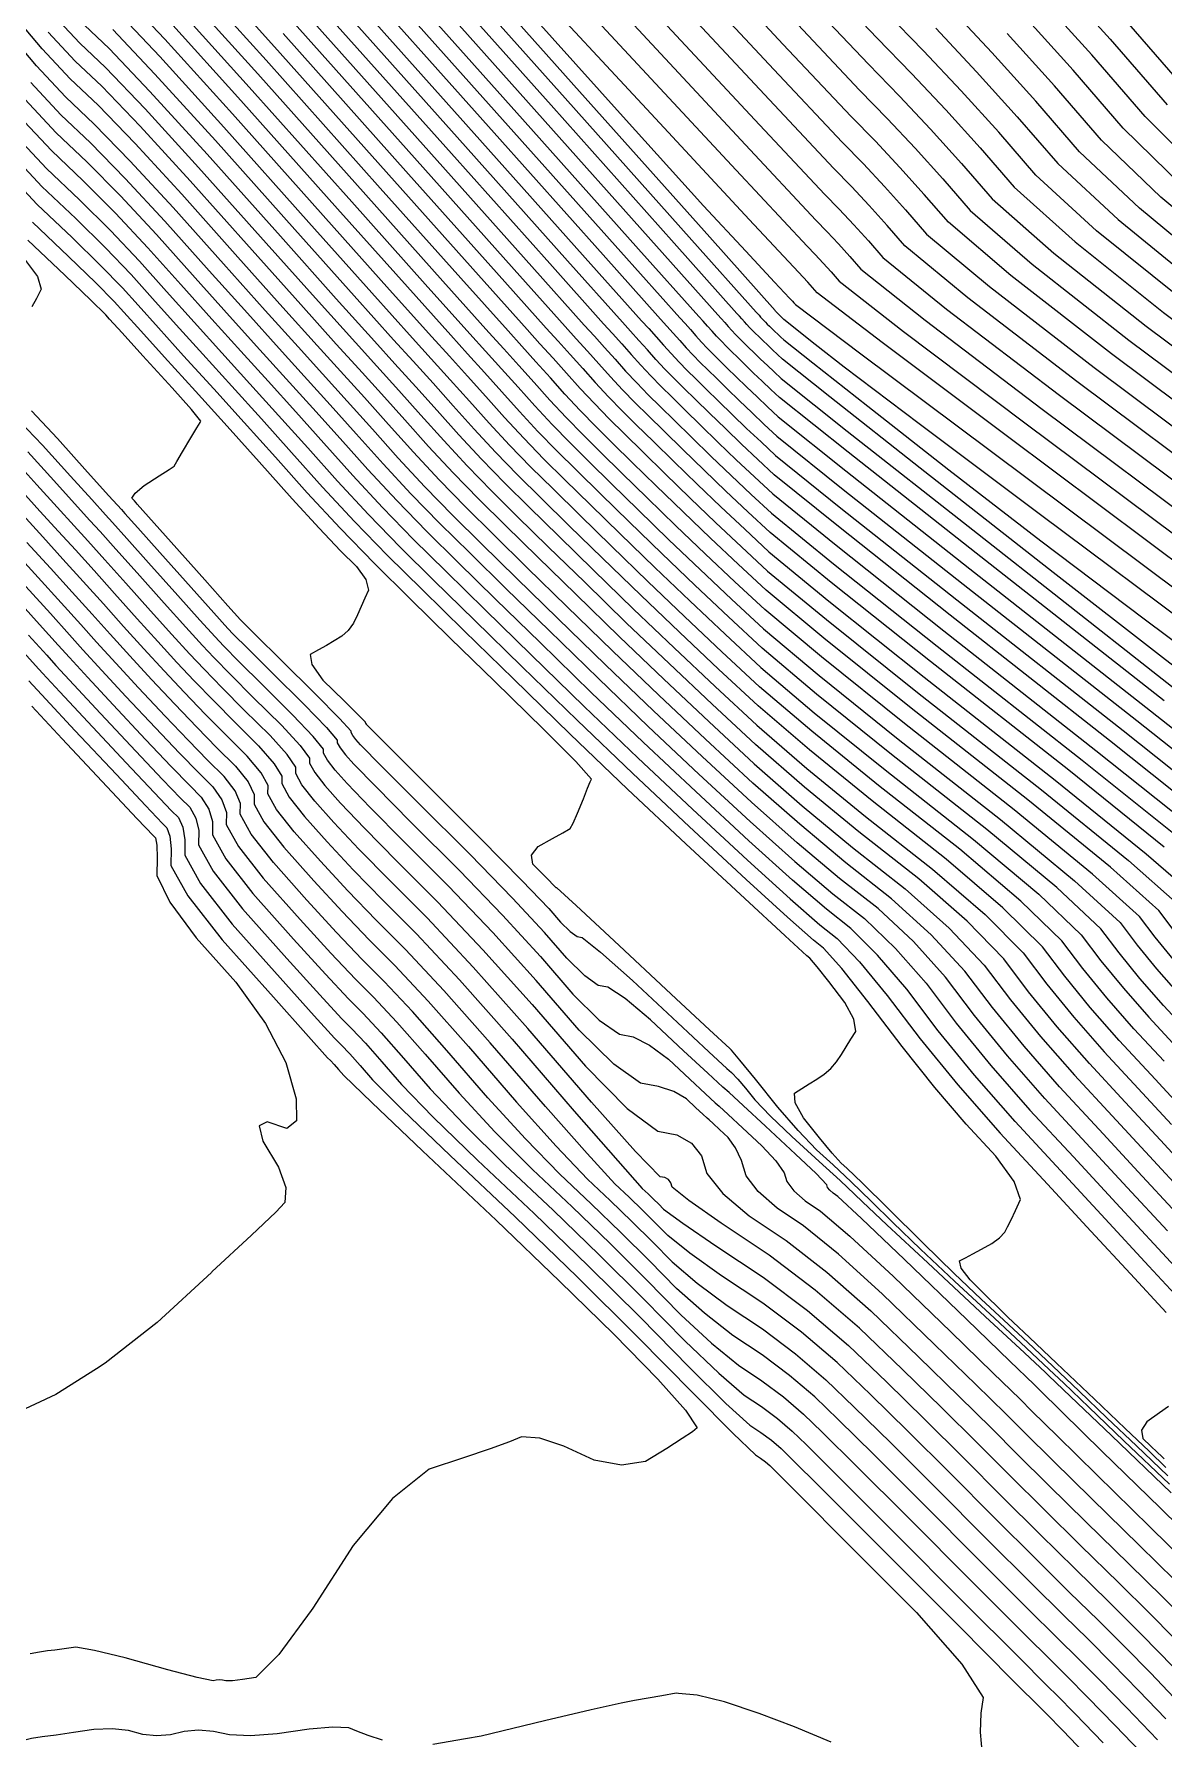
# Model space of a CAD drawing. Header units: inches. Extents: x 1337389 to 1347141, y 407035 to 414577.
# Drawn here: x 1339168.7 to 1339482.8, y 408821.2 to 409295.1 of the extents above; entities that cross this region are included whole.
import ezdxf

# ---------------------------------------------------------------- set-up
doc = ezdxf.new("R2010")
doc.units = ezdxf.units.IN
doc.header["$MEASUREMENT"] = 0
doc.layers.add('Topo', color=7, linetype='Continuous', lineweight=15, true_color=0x459900)

msp = doc.modelspace()

# ---------------------------------------------------------------- linework, layer by layer
at = {"layer": 'Topo'}
for points, elevation in [([(1339494.935, 409126.7941), (1339448.46, 409161.4779), (1339414.785, 409186.7139), (1339393.9101, 409202.503), (1339385.8359, 409208.8463), (1339380.353, 409213.1668), (1339377.462, 409215.4671), (1339377.162, 409215.745), (1339376.866, 409216.0241), (1339376.5729, 409216.3028), (1339376.2849, 409216.5839), (1339376.0341, 409216.8291), (1339375.8201, 409217.038), (1339375.6449, 409217.2109), (1339375.4759, 409217.385), (1339375.313, 409217.559), (1339375.1571, 409217.7349), (1339375.0028, 409217.906), (1339374.8529, 409218.0722), (1339374.7049, 409218.2349), (1339356.5278, 409238.5951), (1339320.3231, 409279.1527), (1339266.09, 409339.9089)], 905), ([(1339263.742, 409336.1869), (1339316.365, 409277.235), (1339351.584, 409237.7832), (1339369.4, 409217.83), (1339369.813, 409217.377), (1339370.2331, 409216.9119), (1339370.6608, 409216.435), (1339371.0971, 409215.947), (1339371.5509, 409215.4598), (1339372.022, 409214.975), (1339372.512, 409214.493), (1339373.106, 409213.9101), (1339373.8061, 409213.2269), (1339374.611, 409212.444), (1339375.4269, 409211.6629), (1339376.2529, 409210.886), (1339377.0891, 409210.11), (1339385.1532, 409203.6969), (1339400.4439, 409191.646), (1339422.9619, 409173.9568), (1339448.5781, 409154.2511), (1339477.2911, 409132.5278), (1339509.1012, 409108.789)], 910), ([(1339506.1219, 409103.5789), (1339482.37, 409121.7879), (1339452.0143, 409145.41), (1339415.052, 409174.4461), (1339389.953, 409194.2271), (1339376.7171, 409204.754), (1339375.3438, 409206.026), (1339373.9881, 409207.3029), (1339372.649, 409208.5839), (1339371.328, 409209.8691), (1339370.1791, 409210.9902), (1339369.203, 409211.947), (1339368.3998, 409212.7399), (1339367.626, 409213.5351), (1339366.8811, 409214.334), (1339366.1649, 409215.136), (1339365.4631, 409215.9189), (1339364.7727, 409216.682), (1339364.096, 409217.4259), (1339346.64, 409236.971), (1339312.4061, 409275.317), (1339261.3939, 409332.4649)], 915), ([(1339482.836, 409109.7491), (1339430.6272, 409150.762), (1339395.006, 409178.859), (1339375.9722, 409194.0408), (1339373.5261, 409196.3081), (1339371.1098, 409198.5831), (1339368.725, 409200.8651), (1339366.371, 409203.155), (1339364.3242, 409205.1521), (1339362.5852, 409206.8559), (1339361.1551, 409208.2681), (1339359.7759, 409209.6861), (1339358.4489, 409211.1089), (1339357.1741, 409212.5368), (1339355.9221, 409213.932), (1339354.6928, 409215.2909), (1339353.4869, 409216.6159), (1339336.752, 409235.346), (1339304.489, 409271.4808), (1339256.6979, 409325.02)], 925), ([(1339259.0458, 409328.7419), (1339308.4482, 409273.3992), (1339341.696, 409236.1579), (1339358.7909, 409217.021), (1339359.7332, 409215.986), (1339360.6919, 409214.9251), (1339361.6699, 409213.8371), (1339362.6649, 409212.7209), (1339363.701, 409211.6099), (1339364.777, 409210.504), (1339365.894, 409209.4019), (1339367.251, 409208.071), (1339368.849, 409206.512), (1339370.6869, 409204.7241), (1339372.5488, 409202.9429), (1339374.4351, 409201.1669), (1339376.345, 409199.3979), (1339394.7531, 409184.757), (1339429.66, 409157.2461), (1339481.066, 409116.863), (1339516.163, 409089.3251)], 920), ([(1339506.8039, 409177.407), (1339468.2109, 409206.2081), (1339440.2399, 409227.9959), (1339422.892, 409242.772), (1339416.167, 409250.536), (1339409.403, 409258.036), (1339402.602, 409265.274), (1339395.763, 409272.248), (1339376.9711, 409292.2189), (1339346.2238, 409325.1871)], 865), ([(1339254.35, 409321.2979), (1339300.5309, 409269.563), (1339331.8081, 409234.534), (1339348.1821, 409216.212), (1339349.653, 409214.5959), (1339351.1519, 409212.9381), (1339352.6779, 409211.2379), (1339354.2331, 409209.4961), (1339355.8511, 409207.7609), (1339357.532, 409206.0319), (1339359.2771, 409204.3111), (1339361.3971, 409202.232), (1339363.892, 409199.797), (1339366.763, 409197.0051), (1339369.6709, 409194.2223), (1339372.617, 409191.4489), (1339375.6, 409188.685), (1339394.333, 409173.6888), (1339428.816, 409146.4599), (1339479.0491, 409106.9991), (1339512.7629, 409080.3941)], 930), ([(1339211.8601, 409317.813), (1339235.565, 409291.5189), (1339268.8631, 409254.218), (1339292.2559, 409228.0359), (1339305.747, 409212.9749), (1339309.334, 409209.034), (1339312.989, 409204.9899), (1339316.7129, 409200.8431), (1339320.5042, 409196.5939), (1339324.4501, 409192.3621), (1339328.551, 409188.1459), (1339332.807, 409183.9471), (1339337.9779, 409178.878), (1339344.0641, 409172.938), (1339351.0668, 409166.1279), (1339358.16, 409159.3401), (1339365.3452, 409152.5761), (1339372.6211, 409145.8341), (1339388.949, 409132.3237), (1339414.3281, 409112.0461), (1339448.7581, 409084.998), (1339472.917, 409065.3729), (1339486.805, 409053.17)], 970), ([(1339252.002, 409317.575), (1339296.5719, 409267.644), (1339326.8638, 409233.7219), (1339342.8779, 409215.8069), (1339344.613, 409213.9012), (1339346.3812, 409211.944), (1339348.1831, 409209.939), (1339350.0171, 409207.8831), (1339351.926, 409205.8361), (1339353.9089, 409203.797), (1339355.968, 409201.765), (1339358.4689, 409199.313), (1339361.4139, 409196.4402), (1339364.8011, 409193.1448), (1339368.2319, 409189.8619), (1339371.7079, 409186.59), (1339375.2279, 409183.3291), (1339393.6599, 409168.5179), (1339427.005, 409142.158), (1339475.2629, 409104.2488), (1339507.7818, 409078.517)], 935), ([(1339342.2889, 409319.6301), (1339374.344, 409285.2351), (1339393.3319, 409265.02), (1339399.2519, 409258.9819), (1339405.1389, 409252.7179), (1339410.9929, 409246.2249), (1339416.8148, 409239.505), (1339434.2799, 409224.8871), (1339463.39, 409202.3711), (1339504.145, 409171.9571)], 870), ([(1339485.3949, 409046.218), (1339481.4111, 409051.4849), (1339467.936, 409063.4949), (1339444.9721, 409082.248), (1339412.5159, 409107.744), (1339388.2761, 409127.1539), (1339372.2491, 409140.478), (1339364.436, 409147.7169), (1339356.722, 409154.98), (1339349.1049, 409162.2679), (1339341.5859, 409169.581), (1339335.0499, 409175.9581), (1339329.4979, 409181.4019), (1339324.9291, 409185.91), (1339320.525, 409190.4369), (1339316.2881, 409194.9821), (1339312.217, 409199.5442), (1339308.2188, 409203.996), (1339304.294, 409208.338), (1339300.4419, 409212.5699), (1339287.3119, 409227.2241), (1339264.904, 409252.299), (1339233.2172, 409287.7971), (1339210.4901, 409312.98)], 975), ([(1339249.6542, 409313.8529), (1339292.614, 409265.7259), (1339321.9201, 409232.9091), (1339337.5738, 409215.402), (1339339.5729, 409213.205), (1339341.611, 409210.9509), (1339343.6869, 409208.639), (1339345.8009, 409206.271), (1339348.001, 409203.9109), (1339350.2869, 409201.5609), (1339352.6592, 409199.22), (1339355.5419, 409196.3941), (1339358.9351, 409193.0819), (1339362.839, 409189.286), (1339366.7941, 409185.5019), (1339370.7989, 409181.7311), (1339374.8549, 409177.9721), (1339392.9868, 409163.3481), (1339425.194, 409137.856), (1339471.4759, 409101.4989), (1339502.8009, 409076.639)], 940), ([(1339490.848, 409144.712), (1339439.289, 409183.1891), (1339404.482, 409209.341), (1339386.4279, 409223.1691), (1339385.1248, 409224.6721), (1339383.815, 409226.1251), (1339382.4981, 409227.5269), (1339381.174, 409228.877), (1339367.4759, 409243.572), (1339341.4059, 409271.6101), (1339302.962, 409312.9931)], 895), ([(1339501.4852, 409166.508), (1339458.5699, 409198.5349), (1339428.3211, 409221.778), (1339410.7369, 409236.2382), (1339405.8189, 409241.9149), (1339400.874, 409247.399), (1339395.9009, 409252.691), (1339390.9, 409257.791), (1339371.7179, 409278.2513), (1339338.3529, 409314.072)], 875), ([(1339384.8499, 409313.1709), (1339403.0579, 409293.9333), (1339412.6541, 409284.1468), (1339422.197, 409273.992), (1339431.687, 409263.4671), (1339441.1242, 409252.5739), (1339458.119, 409237.3231), (1339482.6719, 409217.717), (1339514.782, 409193.754)], 850), ([(1339452.05, 409311.221), (1339467.9019, 409293.641), (1339483.666, 409275.444)], 815), ([(1339192.614, 409306.8349), (1339205.0069, 409293.6441), (1339223.8249, 409272.9081), (1339249.0701, 409244.6269), (1339267.5359, 409223.9749), (1339279.2243, 409210.952), (1339284.1339, 409205.557), (1339289.1369, 409200.0221), (1339294.2339, 409194.3473), (1339299.424, 409188.531), (1339304.8252, 409182.7379), (1339310.4379, 409176.9669), (1339316.263, 409171.2199), (1339323.341, 409164.2809), (1339331.6722, 409156.1511), (1339341.257, 409146.8292), (1339350.9661, 409137.5393), (1339360.8001, 409128.2801), (1339370.7589, 409119.0532), (1339385.5829, 409106.472), (1339405.272, 409090.537), (1339429.8261, 409071.248), (1339448.0142, 409055.985), (1339459.8349, 409044.747), (1339465.291, 409037.534), (1339471.5421, 409029.9029), (1339478.589, 409021.853), (1339486.432, 409013.386)], 995), ([(1339485.3561, 409037.9589), (1339480.369, 409044.0469), (1339476.0169, 409049.8009), (1339462.956, 409061.6182), (1339441.1851, 409079.4981), (1339410.7049, 409103.442), (1339387.602, 409121.9829), (1339371.8761, 409135.1219), (1339363.5269, 409142.858), (1339355.283, 409150.6199), (1339347.143, 409158.4079), (1339339.1071, 409166.2229), (1339332.123, 409173.0389), (1339326.1891, 409178.856), (1339321.3059, 409183.6749), (1339316.6002, 409188.512), (1339312.0719, 409193.3689), (1339307.721, 409198.2449), (1339303.4482, 409203.0029), (1339299.2541, 409207.6429), (1339295.138, 409212.1659), (1339282.368, 409226.4121), (1339260.945, 409250.3811), (1339230.869, 409284.075), (1339209.119, 409308.1461)], 980), ([(1339244.9579, 409306.4081), (1339284.6972, 409261.8901), (1339312.0321, 409231.285), (1339326.965, 409214.5931), (1339329.4931, 409211.815), (1339332.07, 409208.9638), (1339334.6949, 409206.0408), (1339337.3692, 409203.0448), (1339340.1509, 409200.061), (1339343.042, 409197.0891), (1339346.0418, 409194.129), (1339349.687, 409190.5548), (1339353.9778, 409186.3681), (1339358.9151, 409181.566), (1339363.916, 409176.7811), (1339368.9809, 409172.0119), (1339374.111, 409167.2599), (1339391.6411, 409153.0069), (1339421.5721, 409129.2529), (1339463.9041, 409095.998), (1339492.84, 409072.884)], 950), ([(1339497.8199, 409074.7611), (1339467.6901, 409098.7489), (1339423.3831, 409133.5548), (1339392.3139, 409158.1771), (1339374.483, 409172.616), (1339369.89, 409176.8719), (1339365.355, 409181.1421), (1339360.8771, 409185.426), (1339356.4569, 409189.725), (1339352.615, 409193.4741), (1339349.35, 409196.6742), (1339346.6639, 409199.325), (1339344.0761, 409201.9863), (1339341.5849, 409204.658), (1339339.191, 409207.3401), (1339336.841, 409209.9571), (1339334.5329, 409212.5101), (1339332.2691, 409214.9981), (1339316.9758, 409232.0971), (1339288.6549, 409263.8081), (1339247.306, 409310.131)], 945), ([(1339299.5589, 409308.768), (1339332.4691, 409272.072), (1339354.8071, 409247.3911), (1339366.572, 409234.7269), (1339374.55, 409226.1461), (1339378.7421, 409221.649), (1339379.148, 409221.235), (1339379.5509, 409220.8059), (1339379.9519, 409220.362), (1339380.35, 409219.9017), (1339398.5229, 409206.2321), (1339434.4687, 409179.3521), (1339488.189, 409139.2629)], 900), ([(1339334.418, 409308.5142), (1339369.0911, 409271.2671), (1339388.4691, 409250.5631), (1339392.5499, 409246.4001), (1339396.609, 409242.0811), (1339400.646, 409237.6038), (1339404.66, 409232.97), (1339422.3611, 409218.669), (1339453.7501, 409194.698), (1339498.826, 409161.0591)], 880), ([(1339382.2239, 409306.1871), (1339400.627, 409286.7049), (1339409.3041, 409277.8561), (1339417.9331, 409268.6731), (1339426.5139, 409259.157), (1339435.0469, 409249.306), (1339452.159, 409234.214), (1339477.8509, 409213.8802), (1339512.1219, 409188.3049)], 855), ([(1339493.877, 409255.978), (1339477.589, 409272.177), (1339462.729, 409289.33), (1339447.785, 409305.9029)], 820), ([(1339482.8309, 409009.587), (1339474.4599, 409018.625), (1339466.9379, 409027.2169), (1339460.265, 409035.363), (1339454.441, 409043.062), (1339443.0331, 409054.1069), (1339426.0391, 409068.4979), (1339403.4607, 409086.2348), (1339384.9101, 409101.3011), (1339370.387, 409113.6961), (1339359.891, 409123.4209), (1339349.5271, 409133.179), (1339339.2952, 409142.9689), (1339329.194, 409152.7929), (1339320.4129, 409161.362), (1339312.9539, 409168.6751), (1339306.816, 409174.7321), (1339300.9002, 409180.8132), (1339295.208, 409186.918), (1339289.738, 409193.047), (1339284.3669, 409199.029), (1339279.094, 409204.8618), (1339273.9201, 409210.547), (1339262.592, 409223.163), (1339245.111, 409242.7091), (1339221.4769, 409269.1851), (1339203.6359, 409288.81), (1339191.5882, 409301.582)], 1000), ([(1339207.7481, 409303.312), (1339228.521, 409280.3521), (1339256.9869, 409248.463), (1339277.4239, 409225.599), (1339289.833, 409211.7609), (1339294.2139, 409206.9479), (1339298.678, 409202.0089), (1339303.2251, 409196.945), (1339307.8559, 409191.756), (1339312.6753, 409186.5869), (1339317.6829, 409181.439), (1339322.88, 409176.3111), (1339329.195, 409170.12), (1339336.6289, 409162.866), (1339345.181, 409154.549), (1339353.844, 409146.259), (1339362.6179, 409137.9982), (1339371.5038, 409129.7648), (1339386.9289, 409116.8131), (1339408.894, 409099.14), (1339437.3991, 409076.7481), (1339457.9751, 409059.7399), (1339470.623, 409048.1161), (1339475.3428, 409041.876), (1339480.7509, 409035.274), (1339486.848, 409028.31)], 985), ([(1339242.6099, 409302.686), (1339280.7381, 409259.9719), (1339307.0878, 409230.4731), (1339321.66, 409214.1891), (1339324.4539, 409211.1188), (1339327.3001, 409207.9701), (1339330.2002, 409204.7409), (1339333.1521, 409201.4321), (1339336.226, 409198.1361), (1339339.4189, 409194.8539), (1339342.7331, 409191.5841), (1339346.76, 409187.636), (1339351.5, 409183.0103), (1339356.9532, 409177.707), (1339362.477, 409172.4209), (1339368.0719, 409167.1529), (1339373.7381, 409161.9028), (1339390.968, 409147.836), (1339419.7609, 409124.951), (1339460.1171, 409093.248), (1339487.8589, 409071.006)], 955), ([(1339330.483, 409302.9561), (1339366.465, 409264.2828), (1339386.037, 409243.3339), (1339389.2, 409240.1089), (1339392.3451, 409236.7621), (1339395.4719, 409233.2942), (1339398.582, 409229.7029), (1339416.401, 409215.5589), (1339448.9302, 409190.8622), (1339496.1669, 409155.6099)], 885), ([(1339487.4923, 409221.5529), (1339464.0789, 409240.4329), (1339447.202, 409255.8411), (1339436.8609, 409267.778), (1339426.462, 409279.3101), (1339416.005, 409290.4379), (1339405.49, 409301.162)], 845), ([(1339497.1321, 409229.226), (1339475.9979, 409246.651), (1339459.356, 409262.3749), (1339447.208, 409276.399), (1339434.9908, 409289.947), (1339422.7059, 409303.021)], 835), ([(1339486.3408, 408967.3747), (1339475.6721, 408978.887), (1339464.829, 408990.5911), (1339453.813, 409002.4839), (1339443.9151, 409013.7899), (1339435.134, 409024.508), (1339427.472, 409034.6389), (1339418.1289, 409044.719), (1339407.1071, 409054.748), (1339394.4059, 409064.7261), (1339381.5449, 409075.448), (1339368.525, 409086.9152), (1339355.3469, 409099.1251), (1339342.333, 409111.377), (1339329.4851, 409123.6711), (1339316.8011, 409136.0059), (1339305.7759, 409146.7653), (1339296.4099, 409155.947), (1339288.703, 409163.553), (1339281.2749, 409171.1881), (1339274.1268, 409178.8539), (1339267.26, 409186.551), (1339260.5151, 409194.0609), (1339253.8949, 409201.3861), (1339247.398, 409208.5241), (1339237.8719, 409219.102), (1339225.3189, 409233.118), (1339209.7369, 409250.5742), (1339196.7823, 409264.64), (1339186.455, 409275.317), (1339178.7551, 409282.6052), (1339170.9499, 409290.9571), (1339163.04, 409300.3731)], 1025), ([(1339491.477, 408977.2018), (1339481.8322, 408987.6089), (1339472.0299, 408998.1892), (1339462.0723, 409008.9401), (1339453.1242, 409019.1609), (1339445.1871, 409028.85), (1339438.2599, 409038.0081), (1339428.0909, 409048.4739), (1339414.6801, 409060.248), (1339398.0281, 409073.33), (1339382.8911, 409085.79), (1339369.2701, 409097.6269), (1339357.164, 409108.844), (1339345.2109, 409120.0981), (1339333.409, 409131.3901), (1339321.7579, 409142.721), (1339311.6308, 409152.604), (1339303.0281, 409161.0382), (1339295.948, 409168.0241), (1339289.1249, 409175.038), (1339282.56, 409182.0801), (1339276.2509, 409189.1489), (1339270.0558, 409196.048), (1339263.9751, 409202.7762), (1339258.0061, 409209.3331), (1339247.7599, 409220.7261), (1339233.236, 409236.9539), (1339214.433, 409258.0192), (1339199.5241, 409274.3077), (1339188.508, 409285.8231), (1339181.3859, 409292.564), (1339174.167, 409300.2891)], 1015), ([(1339182.7021, 409297.5429), (1339189.5349, 409291.0758), (1339200.8951, 409279.142), (1339216.781, 409261.7411), (1339237.1939, 409238.8729), (1339252.704, 409221.538), (1339263.3108, 409209.738), (1339269.014, 409203.4709), (1339274.826, 409197.0419), (1339280.747, 409190.449), (1339286.776, 409183.6931), (1339293.0497, 409176.9631), (1339299.571, 409170.26), (1339306.3372, 409163.584), (1339314.5589, 409155.5231), (1339324.2371, 409146.079), (1339335.3711, 409135.2499), (1339346.6499, 409124.458), (1339358.0731, 409113.703), (1339369.642, 409102.9839), (1339383.564, 409090.9599), (1339399.839, 409077.6321), (1339418.467, 409062.998), (1339433.072, 409050.352), (1339443.654, 409039.6931), (1339450.2129, 409031.021), (1339457.7281, 409021.8461), (1339466.2011, 409012.169), (1339475.6301, 409001.9879), (1339484.9119, 408991.9703)], 1010), ([(1339490.0329, 409017.185), (1339482.719, 409025.0819), (1339476.147, 409032.5881), (1339470.3172, 409039.7049), (1339465.2291, 409046.4311), (1339452.9941, 409057.8629), (1339433.6121, 409073.9982), (1339407.083, 409094.8391), (1339386.256, 409111.6418), (1339371.132, 409124.4089), (1339361.7092, 409133.1388), (1339352.4051, 409141.8991), (1339343.2189, 409150.6893), (1339334.15, 409159.5081), (1339326.2679, 409167.2001), (1339319.5721, 409173.7648), (1339314.0611, 409179.2031), (1339308.7501, 409184.6621), (1339303.64, 409190.143), (1339298.73, 409195.6461), (1339293.9079, 409201.0162), (1339289.1741, 409206.252), (1339284.5289, 409211.356), (1339272.48, 409224.787), (1339253.0282, 409246.5449), (1339226.1729, 409276.63), (1339206.377, 409298.478)], 990), ([(1339482.8782, 409069.1279), (1339456.3311, 409090.4982), (1339417.9499, 409120.649), (1339390.2951, 409142.666), (1339373.366, 409156.5471), (1339367.163, 409162.294), (1339361.0381, 409168.0609), (1339354.9909, 409173.847), (1339349.021, 409179.6529), (1339343.832, 409184.7161), (1339339.424, 409189.0383), (1339335.796, 409192.618), (1339332.3011, 409196.212), (1339328.9359, 409199.8201), (1339325.7039, 409203.442), (1339322.5301, 409206.9771), (1339319.414, 409210.4241), (1339316.3561, 409213.7841), (1339302.1441, 409229.6609), (1339276.78, 409258.0539), (1339240.2609, 409298.964)], 960), ([(1339326.5469, 409297.3981), (1339363.838, 409257.299), (1339383.6049, 409236.1061), (1339385.8491, 409233.8178), (1339388.0799, 409231.444), (1339390.2989, 409228.9831), (1339392.5051, 409226.4359), (1339410.442, 409212.4501), (1339444.1091, 409187.025), (1339493.5071, 409150.1609)], 890), ([(1339379.597, 409299.2031), (1339398.1951, 409279.477), (1339405.953, 409271.565), (1339413.6682, 409263.355), (1339421.3399, 409254.8462), (1339428.9691, 409246.0391), (1339446.2, 409231.105), (1339473.031, 409210.044), (1339509.4631, 409182.856)], 860), ([(1339419.3559, 409296.7288), (1339430.7269, 409284.629), (1339442.0339, 409272.0882), (1339453.2791, 409259.1079), (1339470.0383, 409243.542), (1339492.312, 409225.3901)], 840), ([(1339487.917, 409252.8689), (1339471.5111, 409268.909), (1339457.555, 409285.0199), (1339443.5211, 409300.584)], 825), ([(1339489.7439, 409278.7112), (1339473.076, 409297.9511)], 810), ([(1339483.774, 408962.461), (1339472.5919, 408974.526), (1339461.2283, 408986.791), (1339449.684, 408999.2561), (1339439.3102, 409011.104), (1339430.108, 409022.337), (1339422.0779, 409032.9549), (1339413.149, 409042.8419), (1339403.3211, 409051.998), (1339392.5951, 409060.4239), (1339380.872, 409070.2779), (1339368.1531, 409081.5581), (1339354.4379, 409094.2661), (1339340.8942, 409107.017), (1339327.522, 409119.8111), (1339314.323, 409132.649), (1339302.8491, 409143.8459), (1339293.1021, 409153.4019), (1339285.0801, 409161.3171), (1339277.3499, 409169.2639), (1339269.911, 409177.2417), (1339262.7641, 409185.2509), (1339255.7451, 409193.0678), (1339248.8551, 409200.69), (1339242.0931, 409208.119), (1339232.928, 409218.2889), (1339221.36, 409231.2), (1339207.3889, 409246.8519), (1339195.412, 409259.8059), (1339185.4291, 409270.0638), (1339177.4401, 409277.6259), (1339169.342, 409286.2909), (1339161.1349, 409296.0612)], 1030), ([(1339172.5589, 409295.6229), (1339180.0712, 409287.5851), (1339187.4818, 409280.5699), (1339198.153, 409269.4741), (1339212.085, 409254.2961), (1339229.2769, 409235.036), (1339242.816, 409219.9138), (1339252.702, 409208.929), (1339258.9351, 409202.0811), (1339265.286, 409195.0549), (1339271.755, 409187.85), (1339278.344, 409180.467), (1339285.1998, 409173.1129), (1339292.325, 409165.7879), (1339299.719, 409158.493), (1339308.704, 409149.685), (1339319.2799, 409139.3638), (1339331.4471, 409127.5311), (1339343.7719, 409115.738), (1339356.255, 409103.984), (1339368.898, 409092.2709), (1339382.218, 409080.619), (1339396.2171, 409069.0278), (1339410.8941, 409057.4979), (1339423.11, 409046.5968), (1339432.866, 409036.3239), (1339440.1611, 409026.679), (1339448.519, 409016.475), (1339457.9421, 409005.7119), (1339468.429, 408994.3901), (1339478.7518, 408983.2479), (1339488.9091, 408972.2881)], 1020), ([(1339487.9922, 408996.3311), (1339479.231, 409005.7869), (1339470.3299, 409015.397), (1339462.333, 409024.532), (1339455.2389, 409033.192), (1339449.0472, 409041.3782), (1339438.0522, 409052.2299), (1339422.2531, 409065.748), (1339401.65, 409081.9331), (1339384.2369, 409096.1311), (1339370.015, 409108.34), (1339358.982, 409118.5621), (1339348.088, 409128.818), (1339337.3329, 409139.1099), (1339326.715, 409149.4359), (1339317.4861, 409158.4431), (1339309.6451, 409166.1289), (1339303.1932, 409172.4959), (1339296.9749, 409178.888), (1339290.9919, 409185.3049), (1339285.2429, 409191.7481), (1339279.597, 409198.035), (1339274.0539, 409204.1669), (1339268.6149, 409210.1422), (1339257.6479, 409222.3502), (1339241.1531, 409240.791), (1339219.1294, 409265.463), (1339202.2652, 409283.9759), (1339190.5611, 409296.329)], 1005), ([(1339237.9129, 409295.2421), (1339272.821, 409256.136), (1339297.1999, 409228.848), (1339311.051, 409213.3792), (1339314.3738, 409209.7291), (1339317.7591, 409205.983), (1339321.208, 409202.143), (1339324.7199, 409198.2071), (1339328.3761, 409194.2868), (1339332.1742, 409190.3821), (1339336.1149, 409186.4929), (1339340.9051, 409181.7969), (1339346.5429, 409176.295), (1339353.0289, 409169.9871), (1339359.5989, 409163.7), (1339366.2541, 409157.435), (1339372.994, 409151.1911), (1339389.622, 409137.495), (1339416.1391, 409116.348), (1339452.5441, 409087.7479), (1339477.8981, 409067.251), (1339492.1989, 409054.855)], 965), ([(1339501.953, 409233.063), (1339481.9579, 409249.7601), (1339465.4339, 409265.6422), (1339452.3819, 409280.7089), (1339439.256, 409295.266)], 830), ([(1339167.7331, 409281.6249), (1339176.124, 409272.646), (1339184.4019, 409264.8111), (1339194.0409, 409254.973), (1339205.0409, 409243.1288), (1339217.4019, 409229.2821), (1339227.9839, 409217.4769), (1339236.789, 409207.7151), (1339243.8149, 409199.995), (1339250.9751, 409192.0741), (1339258.268, 409183.9518), (1339265.695, 409175.6291), (1339273.4249, 409167.339), (1339281.4581, 409159.081), (1339289.793, 409150.8559), (1339299.9217, 409140.9271), (1339311.8442, 409129.2921), (1339325.5601, 409115.952), (1339339.455, 409102.6571), (1339353.5291, 409089.407), (1339367.7801, 409076.202), (1339380.1989, 409065.1068), (1339390.7829, 409056.1229), (1339399.5348, 409049.2481), (1339408.1679, 409040.9638), (1339416.684, 409031.2699), (1339425.0818, 409020.1659), (1339434.7059, 409008.419), (1339445.554, 408996.0269), (1339457.6279, 408982.992), (1339469.512, 408970.165), (1339481.206, 408957.547), (1339492.711, 408945.1369)], 1035), ([(1339490.647, 408939.68), (1339478.638, 408952.6328), (1339466.4309, 408965.8041), (1339454.027, 408979.1929), (1339441.425, 408992.7991), (1339430.1011, 409005.7329), (1339420.056, 409017.995), (1339411.2899, 409029.5849), (1339403.187, 409039.0861), (1339395.7481, 409046.4981), (1339388.9721, 409051.8212), (1339379.526, 409059.9371), (1339367.4079, 409070.8459), (1339352.6201, 409084.5478), (1339338.0161, 409098.2968), (1339323.5982, 409112.092), (1339309.366, 409125.9341), (1339296.9941, 409138.0071), (1339286.4841, 409148.3111), (1339277.8351, 409156.8451), (1339269.5, 409165.4139), (1339261.479, 409174.016), (1339253.7721, 409182.6529), (1339246.2039, 409191.081), (1339238.775, 409199.2999), (1339231.4839, 409207.31), (1339223.04, 409216.6648), (1339213.4432, 409227.3639), (1339202.6929, 409239.4071), (1339192.67, 409250.1389), (1339183.376, 409259.5579), (1339174.809, 409267.6669), (1339166.125, 409276.9591)], 1040), ([(1339164.517, 409272.2928), (1339173.4931, 409262.6872), (1339182.349, 409254.306), (1339191.3002, 409245.305), (1339200.3452, 409235.685), (1339209.4841, 409225.4459), (1339218.096, 409215.853), (1339226.1802, 409206.906), (1339233.7349, 409198.6041), (1339241.4338, 409190.087), (1339249.277, 409181.353), (1339257.2628, 409172.4041), (1339265.5749, 409163.4891), (1339274.2121, 409154.6099), (1339283.175, 409145.7647), (1339294.0671, 409135.0879), (1339306.8869, 409122.5769), (1339321.636, 409108.232), (1339336.5779, 409093.936), (1339351.711, 409079.689), (1339367.036, 409065.4889), (1339378.8529, 409054.7661), (1339387.1611, 409047.519), (1339391.9618, 409043.7478), (1339398.2071, 409037.2089), (1339405.8959, 409027.901), (1339415.03, 409015.8239), (1339425.4972, 409003.048), (1339437.2949, 408989.571), (1339450.4269, 408975.3941), (1339462.497, 408962.3649), (1339473.5082, 408950.4839), (1339483.4581, 408939.751)], 1045), ([(1339483.366, 408896.7109), (1339478.683, 408901.19), (1339472.0509, 408907.5132), (1339463.4693, 408915.6812), (1339452.9369, 408925.694), (1339445.4229, 408932.827), (1339440.928, 408937.0801), (1339439.4499, 408938.453), (1339436.9539, 408940.862), (1339433.4369, 408944.305), (1339428.9019, 408948.7839), (1339426.423, 408952.0479), (1339426.001, 408954.0969), (1339427.6369, 408954.932), (1339429.6709, 408956.02), (1339432.103, 408957.3619), (1339434.935, 408958.9571), (1339437.0791, 408960.5179), (1339438.538, 408962.0449), (1339439.3102, 408963.538), (1339440.3059, 408965.552), (1339441.5261, 408968.0871), (1339442.9699, 408971.1429), (1339441.1651, 408976.1679), (1339436.1109, 408983.1629), (1339427.809, 408992.127), (1339419.106, 409002.2899), (1339410.0041, 409013.653), (1339400.502, 409026.216), (1339393.2261, 409035.3312), (1339388.1748, 409040.9979), (1339385.3499, 409043.2169), (1339378.18, 409049.596), (1339366.663, 409060.133), (1339350.802, 409074.8291), (1339335.1391, 409089.576), (1339319.6739, 409104.373), (1339304.4091, 409119.219), (1339291.1392, 409132.169), (1339279.8669, 409143.22), (1339270.59, 409152.374), (1339261.6501, 409161.564), (1339253.0471, 409170.7909), (1339244.7811, 409180.054), (1339236.6642, 409189.0929), (1339228.695, 409197.909), (1339220.8748, 409206.5009), (1339213.152, 409215.0399), (1339205.5261, 409223.5277), (1339197.9972, 409231.9619), (1339189.9289, 409240.471), (1339181.323, 409249.053), (1339172.178, 409257.7081), (1339162.9081, 409267.6271)], 1050), ([(1339483.861, 408894.3508), (1339475.1859, 408902.6491), (1339466.9729, 408910.4898), (1339459.2221, 408917.876), (1339451.9319, 408924.806), (1339444.968, 408931.383), (1339438.3281, 408937.6059), (1339432.0121, 408943.477), (1339424.5268, 408950.624), (1339415.873, 408959.0479), (1339406.0478, 408968.7491), (1339398.9801, 408975.6859), (1339394.668, 408979.8589), (1339393.1121, 408981.269), (1339390.578, 408984.07), (1339387.0669, 408988.2609), (1339382.5778, 408993.844), (1339380.262, 408997.9908), (1339380.117, 409000.704), (1339382.145, 409001.9809), (1339384.1969, 409003.2899), (1339386.2741, 409004.6312), (1339388.3771, 409006.0029), (1339390.219, 409007.6009), (1339391.8018, 409009.425), (1339393.1248, 409011.4739), (1339394.458, 409013.565), (1339395.799, 409015.698), (1339397.15, 409017.873), (1339396.576, 409021.2709), (1339394.08, 409025.8918), (1339389.6589, 409031.7361), (1339386.4289, 409035.855), (1339384.3888, 409038.2479), (1339383.5391, 409038.9159), (1339377.5061, 409044.425), (1339366.2909, 409054.7769), (1339349.8929, 409069.9699), (1339333.7002, 409085.216), (1339317.7118, 409100.513), (1339301.9301, 409115.8621), (1339288.212, 409129.2491), (1339276.5581, 409140.6752), (1339266.967, 409150.1379), (1339257.725, 409159.639), (1339248.831, 409169.1779), (1339240.285, 409178.7551), (1339231.893, 409188.0998), (1339223.655, 409197.214), (1339215.5709, 409206.096), (1339208.208, 409214.228), (1339201.5672, 409221.6089), (1339195.6491, 409228.24), (1339188.5582, 409235.6371), (1339180.2959, 409243.8001), (1339170.862, 409252.7282), (1339161.3, 409262.961)], 1055), ([(1339484.3569, 408891.9911), (1339471.6889, 408904.108), (1339461.8949, 408913.4669), (1339454.974, 408920.0709), (1339450.9279, 408923.9182), (1339444.512, 408929.9389), (1339435.728, 408938.133), (1339424.5741, 408948.501), (1339415.139, 408957.387), (1339407.422, 408964.791), (1339401.4239, 408970.7139), (1339395.893, 408976.05), (1339390.8308, 408980.8), (1339386.2348, 408984.962), (1339381.101, 408990.312), (1339375.4281, 408996.8499), (1339369.2171, 409004.575), (1339364.9218, 409009.8609), (1339362.5429, 409012.7071), (1339362.081, 409013.1129), (1339356.503, 409018.3), (1339345.8087, 409028.2671), (1339329.9999, 409043.014), (1339319.4069, 409052.856), (1339314.029, 409057.792), (1339313.868, 409057.8209), (1339313.634, 409057.9871), (1339313.3261, 409058.2899), (1339312.9459, 409058.729), (1339311.826, 409059.8869), (1339309.9641, 409061.765), (1339307.361, 409064.362), (1339306.9699, 409066.8501), (1339308.789, 409069.2301), (1339312.8199, 409071.5), (1339315.649, 409073.0929), (1339317.278, 409074.0099), (1339317.7061, 409074.25), (1339318.535, 409075.752), (1339319.7651, 409078.515), (1339321.3959, 409082.539), (1339322.5811, 409085.462), (1339323.3201, 409087.2829), (1339323.613, 409088.0021), (1339319.2809, 409092.8851), (1339310.322, 409101.932), (1339296.7381, 409115.1438), (1339284.3799, 409127.2101), (1339273.249, 409138.129), (1339263.345, 409147.902), (1339253.8, 409157.7139), (1339244.615, 409167.5651), (1339235.7901, 409177.4549), (1339227.1229, 409187.106), (1339218.6151, 409196.5189), (1339210.2659, 409205.6919), (1339203.2641, 409213.416), (1339197.6089, 409219.691), (1339193.2999, 409224.5179), (1339187.1869, 409230.803), (1339179.2689, 409238.5471), (1339169.5471, 409247.7489), (1339159.691, 409258.2951)], 1060), ([(1339168.231, 409242.769), (1339178.2431, 409233.2942), (1339185.8171, 409225.9689), (1339190.9519, 409220.7959), (1339193.6499, 409217.773), (1339198.3198, 409212.6039), (1339204.9623, 409205.287), (1339213.5748, 409195.8229), (1339222.3529, 409186.1131), (1339231.294, 409176.1559), (1339240.3988, 409165.953), (1339247.9308, 409157.7081), (1339253.8911, 409151.42), (1339258.2779, 409147.0922), (1339260.87, 409143.4581), (1339261.6681, 409140.5209), (1339260.67, 409138.2789), (1339259.6371, 409136.0021), (1339258.5669, 409133.6889), (1339257.462, 409131.341), (1339256.019, 409129.353), (1339254.2391, 409127.724), (1339252.1209, 409126.4541), (1339249.9479, 409125.1779), (1339247.721, 409123.8963), (1339245.44, 409122.6068), (1339245.868, 409119.8228), (1339249.004, 409115.5421), (1339254.8502, 409109.7649), (1339258.7469, 409105.879), (1339260.6951, 409103.8831), (1339260.6928, 409103.779), (1339260.8, 409103.5878), (1339261.0153, 409103.3109), (1339261.339, 409102.9489), (1339266.7609, 409097.5109), (1339277.281, 409086.9991), (1339292.9001, 409071.411), (1339304.402, 409059.7619), (1339311.787, 409052.0489), (1339315.0542, 409048.2749), (1339317.696, 409045.6729), (1339319.7099, 409044.244), (1339321.099, 409043.9891), (1339326.198, 409039.925), (1339335.0102, 409032.052), (1339347.5332, 409020.37), (1339356.306, 409012.2089), (1339361.3289, 409007.568), (1339362.603, 409006.4489), (1339364.3242, 409004.6191), (1339366.4929, 409002.077), (1339369.1079, 408998.8239), (1339373.3971, 408994.3502), (1339379.3581, 408988.6549), (1339386.993, 408981.7401), (1339392.807, 408976.4139), (1339396.8, 408972.6789), (1339398.9719, 408970.5339), (1339405.7511, 408964.149), (1339417.136, 408953.524), (1339433.1269, 408938.6591), (1339444.0571, 408928.4949), (1339449.9231, 408923.0301), (1339450.727, 408922.2659), (1339456.8169, 408916.444), (1339468.1921, 408905.566), (1339484.853, 408889.6312)], 1065), ([(1339492.7491, 408874.6209), (1339481.728, 408885.4229), (1339465.6461, 408901.1579), (1339454.451, 408912.1229), (1339448.1428, 408918.3187), (1339446.721, 408919.744), (1339440.008, 408926.25), (1339428.002, 408937.8361), (1339410.7039, 408954.5029), (1339398.74, 408965.9021), (1339392.1109, 408972.0321), (1339390.816, 408972.894), (1339389.876, 408973.717), (1339389.291, 408974.5009), (1339389.0619, 408975.2461), (1339386.105, 408978.3418), (1339380.419, 408983.7871), (1339372.0049, 408991.582), (1339365.8289, 408997.277), (1339361.8911, 409000.8699), (1339360.1921, 409002.3629), (1339355.98, 409006.231), (1339349.256, 409012.4728), (1339340.02, 409021.0891), (1339332.9899, 409026.9929), (1339328.168, 409030.186), (1339325.553, 409030.667), (1339321.7579, 409033.3582), (1339316.7821, 409038.259), (1339310.6271, 409045.3699), (1339301.6698, 409054.9531), (1339289.913, 409067.0101), (1339275.3539, 409081.539), (1339265.207, 409091.7189), (1339259.473, 409097.5491), (1339258.1519, 409099.03), (1339257.2731, 409100.16), (1339256.8369, 409100.9381), (1339256.8431, 409101.3661), (1339253.5721, 409104.8871), (1339247.0239, 409111.503), (1339237.198, 409121.2129), (1339230.4368, 409127.9099), (1339226.741, 409131.595), (1339226.11, 409132.2681), (1339222.573, 409136.2068), (1339216.131, 409143.4099), (1339206.783, 409153.879), (1339200.5319, 409160.8782), (1339197.3791, 409164.4089), (1339197.3232, 409164.4701), (1339197.0499, 409164.7712), (1339196.5598, 409165.3133), (1339195.8539, 409166.0959), (1339196.7691, 409167.52), (1339199.305, 409169.5879), (1339203.4629, 409172.2981), (1339206.235, 409174.106), (1339207.6237, 409175.0111), (1339208.4071, 409176.3249), (1339209.9668, 409178.9478), (1339212.3069, 409182.8821), (1339213.9259, 409185.6169), (1339214.825, 409187.1531), (1339215.0038, 409187.489), (1339212.4119, 409190.6919), (1339207.0479, 409196.7619), (1339198.9141, 409205.6992), (1339193.1279, 409212.064), (1339189.692, 409215.8548), (1339188.6039, 409217.0729), (1339184.446, 409221.135), (1339177.216, 409228.0411), (1339166.9164, 409237.7899)], 1070), ([(1339166.3371, 409232.113), (1339169.6671, 409227.679), (1339170.664, 409224.1689), (1339169.3278, 409221.584), (1339168.1008, 409219.282)], 1075), ([(1339485.8281, 408865.3311), (1339475.9849, 408875.0181), (1339462.6281, 408888.0882), (1339451.9891, 408898.5391), (1339444.0688, 408906.3728), (1339438.8691, 408911.5899), (1339430.5329, 408919.7582), (1339419.0631, 408930.8781), (1339404.4581, 408944.95), (1339392.2921, 408955.948), (1339382.5641, 408963.8721), (1339375.275, 408968.723), (1339369.9851, 408973.355), (1339366.696, 408977.768), (1339365.407, 408981.963), (1339363.7378, 408985.5079), (1339361.6908, 408988.405), (1339359.264, 408990.653), (1339357.4831, 408992.2959), (1339356.347, 408993.3319), (1339355.8568, 408993.7631), (1339354.642, 408994.8779), (1339352.703, 408996.6779), (1339350.0391, 408999.1629), (1339346.5741, 409001.131), (1339342.307, 409002.5812), (1339337.2381, 409003.5139), (1339329.882, 409008.7289), (1339320.238, 409018.228), (1339308.307, 409032.01), (1339296.2071, 409045.3361), (1339283.9371, 409058.2062), (1339271.4991, 409070.6199), (1339262.1001, 409080.135), (1339255.7429, 409086.751), (1339252.4261, 409090.4678), (1339250.2201, 409093.304), (1339249.1241, 409095.2579), (1339249.1399, 409096.3311), (1339246.315, 409099.8481), (1339240.651, 409105.8079), (1339232.1469, 409114.2111), (1339225.7081, 409120.635), (1339221.3331, 409125.079), (1339219.022, 409127.5441), (1339214.7799, 409132.2119), (1339208.6069, 409139.0831), (1339200.503, 409148.159), (1339194.463, 409154.906), (1339190.4871, 409159.3259), (1339188.576, 409161.417), (1339184.696, 409165.6971), (1339178.848, 409172.1638), (1339171.0321, 409180.8189), (1339162.4921, 409189.6909)], 1080), ([(1339167.9329, 409190.3501), (1339175.1449, 409182.645), (1339183.5553, 409173.333), (1339189.49, 409166.7661), (1339192.949, 409162.944), (1339193.9331, 409161.867), (1339197.498, 409157.8919), (1339203.6429, 409151.0191), (1339212.369, 409141.247), (1339218.6771, 409134.2089), (1339222.5659, 409129.906), (1339224.0369, 409128.3369), (1339228.073, 409124.273), (1339234.673, 409117.7118), (1339243.837, 409108.6549), (1339249.9441, 409102.368), (1339252.991, 409098.849), (1339252.9799, 409098.098), (1339253.746, 409096.732), (1339255.2892, 409094.7489), (1339257.6081, 409092.1499), (1339263.654, 409085.927), (1339273.426, 409076.08), (1339286.9251, 409062.608), (1339298.9389, 409050.1451), (1339309.4669, 409038.6901), (1339318.5101, 409028.2438), (1339325.8199, 409021.044), (1339331.3961, 409017.0911), (1339335.2369, 409016.384), (1339339.782, 409014.0621), (1339345.0289, 409010.1261), (1339350.9801, 409004.575), (1339355.3109, 409000.5542), (1339358.0239, 408998.0628), (1339359.1189, 408997.1011), (1339361.6561, 408994.7861), (1339365.634, 408991.1182), (1339371.0548, 408986.0962), (1339374.9209, 408981.9249), (1339377.234, 408978.6041), (1339377.9931, 408976.135), (1339379.9299, 408973.536), (1339383.0448, 408970.8082), (1339387.3369, 408967.952), (1339395.516, 408960.925), (1339407.5809, 408949.7261), (1339423.5331, 408934.3571), (1339435.2699, 408923.0039), (1339442.795, 408915.667), (1339446.1059, 408912.3459), (1339453.2201, 408905.331), (1339464.1369, 408894.623), (1339478.857, 408880.2201), (1339489.2889, 408869.9761)], 1075), ([(1339166.9178, 409178.9919), (1339174.1399, 409170.9949), (1339179.9019, 409164.6278), (1339184.2018, 409159.891), (1339187.0421, 409156.7839), (1339191.4282, 409151.9199), (1339197.363, 409145.299), (1339204.845, 409136.92), (1339210.8831, 409130.214), (1339215.4768, 409125.1809), (1339218.6282, 409121.821), (1339223.3429, 409116.9979), (1339229.6221, 409110.7111), (1339237.465, 409102.96), (1339242.687, 409097.328), (1339245.2879, 409093.8141), (1339245.2681, 409092.4181), (1339246.6928, 409089.876), (1339249.5628, 409086.1871), (1339253.8769, 409081.352), (1339260.5471, 409074.343), (1339269.5712, 409065.1611), (1339280.95, 409053.8051), (1339293.4751, 409040.5279), (1339307.1481, 409025.331), (1339321.9661, 409008.2131), (1339333.6141, 408996.4759), (1339342.092, 408990.119), (1339347.3979, 408989.142), (1339351.4371, 408986.8601), (1339354.209, 408983.2721), (1339355.713, 408978.377), (1339360.1449, 408972.8329), (1339367.5038, 408966.6381), (1339377.7909, 408959.793), (1339389.068, 408950.9709), (1339401.3351, 408940.1732), (1339414.5931, 408927.3989), (1339425.796, 408916.512), (1339434.9419, 408907.5132), (1339442.0329, 408900.401), (1339450.7578, 408891.7472), (1339461.1189, 408881.5529), (1339473.1139, 408869.8161), (1339482.3671, 408860.6862), (1339488.8789, 408854.162)], 1085), ([(1339485.6032, 408849.299), (1339478.9069, 408856.041), (1339470.242, 408864.6139), (1339459.6098, 408875.0169), (1339449.5281, 408884.955), (1339439.996, 408894.4281), (1339431.0159, 408903.4361), (1339421.0581, 408913.266), (1339410.1241, 408923.9199), (1339398.2121, 408935.3969), (1339385.843, 408945.994), (1339373.0171, 408955.713), (1339359.734, 408964.5521), (1339350.7541, 408970.8491), (1339346.0782, 408974.6009), (1339345.706, 408975.8112), (1339345.022, 408976.6968), (1339344.0231, 408977.2611), (1339342.7121, 408977.503), (1339335.9359, 408984.481), (1339323.6948, 408998.1981), (1339305.9881, 409018.6509), (1339290.7442, 409035.72), (1339277.9621, 409049.403), (1339267.6429, 409059.701), (1339258.9931, 409068.5509), (1339252.0121, 409075.953), (1339246.6991, 409081.906), (1339243.1659, 409086.4479), (1339241.4121, 409089.5779), (1339241.436, 409091.296), (1339239.0589, 409094.808), (1339234.279, 409100.1129), (1339227.096, 409107.21), (1339220.978, 409113.3597), (1339215.924, 409118.5632), (1339211.9329, 409122.8192), (1339206.986, 409128.2169), (1339201.083, 409134.757), (1339194.2229, 409142.4389), (1339188.394, 409148.9341), (1339183.5959, 409154.2431), (1339179.8279, 409158.365), (1339175.1081, 409163.5599), (1339169.4331, 409169.827), (1339162.805, 409177.166)], 1090), ([(1339164.726, 409168.6579), (1339170.313, 409162.4909), (1339175.455, 409156.839), (1339180.1501, 409151.7021), (1339185.3589, 409145.948), (1339191.083, 409139.5788), (1339197.3209, 409132.5929), (1339203.0889, 409126.2191), (1339208.389, 409120.457), (1339213.2189, 409115.3051), (1339218.613, 409109.723), (1339224.571, 409103.71), (1339231.0931, 409097.2649), (1339235.43, 409092.2881), (1339237.5849, 409088.779), (1339237.555, 409086.738), (1339239.639, 409083.019), (1339243.8359, 409077.6248), (1339250.1471, 409070.5528), (1339257.44, 409062.7589), (1339265.716, 409054.2422), (1339274.975, 409045.001), (1339286.922, 409032.171), (1339301.5561, 409015.751), (1339318.878, 408995.7421), (1339330.955, 408981.9039), (1339337.7852, 408974.239), (1339339.371, 408972.746), (1339340.8881, 408971.2819), (1339342.3371, 408969.8471), (1339343.7179, 408968.4408), (1339349.0189, 408964.5879), (1339358.241, 408958.2899), (1339371.382, 408949.545), (1339383.6649, 408940.321), (1339395.0889, 408930.62), (1339405.654, 408920.4412), (1339416.3211, 408910.0198), (1339427.0889, 408899.359), (1339437.9599, 408888.4559), (1339448.297, 408878.164), (1339458.0998, 408868.4821), (1339467.371, 408859.412), (1339475.446, 408851.3958), (1339482.3261, 408844.435), (1339488.011, 408838.529)], 1095), ([(1339485.6919, 408832.6699), (1339479.0491, 408839.572), (1339471.9848, 408846.751), (1339464.499, 408854.21), (1339456.5908, 408861.947), (1339447.066, 408871.3721), (1339435.923, 408882.4829), (1339423.1628, 408895.2809), (1339411.5829, 408906.7741), (1339401.184, 408916.9621), (1339391.9659, 408925.844), (1339381.998, 408934.3079), (1339371.2809, 408942.3559), (1339359.8139, 408949.9861), (1339351.0239, 408956.2388), (1339344.9109, 408961.1149), (1339341.4741, 408964.6139), (1339337.8681, 408968.1849), (1339334.093, 408971.828), (1339330.1481, 408975.5442), (1339322.4059, 408983.9281), (1339310.8649, 408996.9791), (1339295.5249, 409014.698), (1339282.566, 409029.2381), (1339271.9871, 409040.6001), (1339263.788, 409048.7821), (1339255.8861, 409056.967), (1339248.2809, 409065.1541), (1339240.9731, 409073.3441), (1339236.1119, 409079.5909), (1339233.699, 409083.8969), (1339233.7329, 409086.2621), (1339231.8018, 409089.768), (1339227.906, 409094.417), (1339222.0458, 409100.2089), (1339216.2491, 409106.0859), (1339210.515, 409112.0471), (1339204.845, 409118.0941), (1339199.193, 409124.222), (1339193.559, 409130.43), (1339187.9429, 409136.7189), (1339182.3251, 409142.9619), (1339176.7041, 409149.1598), (1339171.081, 409155.3129), (1339165.5188, 409161.4221)], 1100), ([(1339481.0531, 408820.9539), (1339472.4959, 408829.8439), (1339465.064, 408837.4621), (1339458.7561, 408843.806), (1339453.5729, 408848.8771), (1339444.604, 408857.788), (1339431.85, 408870.538), (1339415.3101, 408887.1271), (1339402.1079, 408900.2827), (1339392.245, 408910.0039), (1339385.7201, 408916.2901), (1339378.665, 408922.2821), (1339371.079, 408927.978), (1339362.962, 408933.3792), (1339355.035, 408939.5411), (1339347.298, 408946.4641), (1339339.75, 408954.1477), (1339331.83, 408961.9909), (1339323.5379, 408969.9941), (1339314.8739, 408978.1551), (1339305.3069, 408987.976), (1339294.837, 408999.4539), (1339283.4639, 409012.5919), (1339273.856, 409023.3731), (1339266.0119, 409031.796), (1339259.933, 409037.863), (1339252.779, 409045.383), (1339244.5499, 409054.3559), (1339235.2468, 409064.7811), (1339229.0591, 409072.7351), (1339225.9872, 409078.217), (1339226.0303, 409081.227), (1339224.546, 409084.7288), (1339221.534, 409088.7219), (1339216.995, 409093.2081), (1339211.5192, 409098.8109), (1339205.106, 409105.5308), (1339197.7561, 409113.3688), (1339191.3989, 409120.2271), (1339186.0349, 409126.103), (1339181.663, 409130.9989), (1339176.2561, 409136.9901), (1339169.8129, 409144.078), (1339162.3339, 409152.2599)], 1110), ([(1339166.708, 409153.7869), (1339173.2579, 409146.6189), (1339179.2899, 409139.976), (1339184.8032, 409133.8591), (1339189.7968, 409128.2671), (1339195.2961, 409122.2239), (1339201.3, 409115.732), (1339207.81, 409108.789), (1339213.8839, 409102.4479), (1339219.5201, 409096.7079), (1339224.7199, 409091.5699), (1339228.1742, 409087.2479), (1339229.8812, 409083.7438), (1339229.843, 409081.0571), (1339232.586, 409076.1631), (1339238.1101, 409069.063), (1339246.4159, 409059.7551), (1339254.333, 409051.175), (1339261.8609, 409043.3229), (1339269, 409036.1981), (1339278.2111, 409026.3062), (1339289.4951, 409013.6451), (1339302.851, 408998.2171), (1339313.856, 408985.952), (1339322.5109, 408976.85), (1339328.8159, 408970.911), (1339334.849, 408965.088), (1339340.6121, 408959.381), (1339346.1041, 408953.7901), (1339353.0299, 408947.89), (1339361.3881, 408941.6832), (1339371.18, 408935.167), (1339380.332, 408928.2949), (1339388.8431, 408921.067), (1339396.715, 408913.4831), (1339406.8461, 408903.5279), (1339419.237, 408891.2039), (1339433.8871, 408876.5101), (1339445.8351, 408864.5799), (1339455.082, 408855.412), (1339461.6279, 408849.0079), (1339468.5251, 408842.106), (1339475.773, 408834.708), (1339483.3721, 408826.812)], 1105), ([(1339166.367, 409141.536), (1339173.221, 409134.004), (1339178.5229, 409128.1391), (1339182.273, 409123.9399), (1339187.5021, 409118.229), (1339194.2121, 409111.0071), (1339202.4021, 409102.273), (1339209.154, 409095.173), (1339214.47, 409089.7069), (1339218.3481, 409085.875), (1339220.9171, 409082.2091), (1339222.178, 409078.7089), (1339222.1302, 409075.3769), (1339225.5319, 409069.3069), (1339232.3841, 409060.5), (1339242.6849, 409048.9569), (1339251.2259, 409039.5909), (1339258.0051, 409032.404), (1339263.025, 409027.395), (1339269.501, 409020.4401), (1339277.434, 409011.539), (1339286.8239, 409000.6921), (1339296.758, 408989.9989), (1339307.237, 408979.461), (1339318.2601, 408969.0761), (1339328.8111, 408958.8948), (1339338.887, 408948.915), (1339348.4911, 408939.139), (1339357.0399, 408931.1921), (1339364.5361, 408925.0759), (1339370.9771, 408920.7901), (1339376.998, 408916.2691), (1339382.597, 408911.5139), (1339387.776, 408906.5239), (1339397.3709, 408897.0371), (1339411.3841, 408883.0501), (1339429.8141, 408864.565), (1339443.3741, 408850.9962), (1339452.064, 408842.3419), (1339455.8851, 408838.604), (1339461.6031, 408832.8169), (1339469.219, 408824.981), (1339478.7332, 408815.0962)], 1115), ([(1339162.921, 409138.9949), (1339170.186, 409131.018), (1339175.383, 409125.279), (1339178.5108, 409121.7759), (1339183.605, 409116.232), (1339190.6681, 409108.6448), (1339199.6969, 409099.015), (1339206.7888, 409091.5359), (1339211.9439, 409086.2059), (1339215.162, 409083.027), (1339217.289, 409079.689), (1339218.3271, 409076.1921), (1339218.2741, 409072.5369), (1339222.0051, 409065.8791), (1339229.521, 409056.219), (1339240.8199, 409043.5569), (1339249.672, 409033.7989), (1339256.0782, 409026.9441), (1339260.0369, 409022.9929), (1339265.1459, 409017.5071), (1339271.403, 409010.4861), (1339278.8098, 409001.9301), (1339288.2089, 408992.0229), (1339299.5999, 408980.766), (1339312.9831, 408968.1591), (1339325.791, 408955.7981), (1339338.025, 408943.6831), (1339349.684, 408931.8129), (1339359.0459, 408922.8429), (1339366.1099, 408916.7729), (1339370.876, 408913.601), (1339375.3311, 408910.2559), (1339379.474, 408906.737), (1339383.306, 408903.0449), (1339392.6339, 408893.791), (1339407.4569, 408878.973), (1339427.777, 408858.593), (1339442.143, 408844.2041), (1339450.5549, 408835.8071), (1339453.0131, 408833.402), (1339458.1431, 408828.1721), (1339465.9431, 408820.117)], 1120), ([(1339167.152, 409128.0321), (1339172.243, 409122.4191), (1339174.7479, 409119.613), (1339179.709, 409114.2339), (1339187.123, 409106.282), (1339196.993, 409095.7571), (1339204.4249, 409087.8979), (1339209.4191, 409082.7059), (1339211.975, 409080.1789), (1339213.661, 409077.1689), (1339214.4751, 409073.675), (1339214.418, 409069.6961), (1339218.4789, 409062.4509), (1339226.6571, 409051.9381), (1339238.9542, 409038.1581), (1339248.1191, 409028.007), (1339254.1499, 409021.4851), (1339257.05, 409018.591), (1339260.7901, 409014.5741), (1339265.373, 409009.4329), (1339270.7971, 409003.1671), (1339279.6601, 408994.047), (1339291.9628, 408982.072), (1339307.7053, 408967.2419), (1339322.772, 408952.701), (1339337.163, 408938.4499), (1339350.8779, 408924.4879), (1339361.0509, 408914.4941), (1339367.6842, 408908.469), (1339370.7751, 408906.4121), (1339373.6641, 408904.243), (1339376.351, 408901.961), (1339378.8361, 408899.5661), (1339387.8961, 408890.5447), (1339403.531, 408874.8959), (1339425.7401, 408852.6201), (1339440.912, 408837.4119), (1339449.0461, 408829.2722), (1339450.1419, 408828.2), (1339454.6819, 408823.527), (1339462.6659, 408815.254)], 1125), ([(1339164.117, 409125.046), (1339169.1029, 409119.559), (1339170.986, 409117.4501), (1339175.8121, 409112.2371), (1339183.5789, 409103.9197), (1339194.2879, 409092.499), (1339202.0601, 409084.2608), (1339206.893, 409079.205), (1339208.7891, 409077.332), (1339210.0319, 409074.649), (1339210.623, 409071.1571), (1339210.5611, 409066.856), (1339214.952, 409059.0229), (1339223.794, 409047.657), (1339237.089, 409032.7591), (1339246.5649, 409022.215), (1339252.223, 409016.0248), (1339254.0621, 409014.1902), (1339256.435, 409011.6409), (1339259.3422, 409008.3788), (1339262.783, 409004.4051), (1339271.1109, 408996.07), (1339284.3259, 408983.3769), (1339302.428, 408966.324), (1339319.753, 408949.6039), (1339336.3, 408933.2168), (1339352.071, 408917.1631), (1339363.057, 408906.1451), (1339369.257, 408900.166), (1339370.6739, 408899.2231), (1339371.9969, 408898.229), (1339373.228, 408897.184), (1339374.3671, 408896.0872), (1339381.549, 408888.9129), (1339394.7762, 408875.6621), (1339414.047, 408856.3331), (1339426.6539, 408842.015), (1339432.596, 408832.7089), (1339431.8751, 408828.413), (1339431.757, 408823.1251), (1339432.242, 408816.8441)], 1130), ([(1339167.2242, 409115.286), (1339171.9153, 409110.239), (1339180.0352, 409101.557), (1339191.5841, 409089.2409), (1339199.6949, 409080.624), (1339204.368, 409075.7048), (1339205.6032, 409074.484), (1339206.4041, 409072.129), (1339206.772, 409068.6401), (1339206.7049, 409064.0159), (1339211.4251, 409055.5951), (1339220.9311, 409043.3759), (1339235.224, 409027.36), (1339245.0119, 409016.423), (1339250.295, 409010.5659), (1339251.0741, 409009.7879), (1339252.08, 409008.708), (1339253.312, 409007.326), (1339254.77, 409005.6421), (1339262.5621, 408998.094), (1339276.6889, 408984.682), (1339297.15, 408965.407), (1339314.8649, 408948.4089), (1339329.8341, 408933.6899), (1339342.0549, 408921.248), (1339349.7758, 408912.5871), (1339352.9961, 408907.7078), (1339351.714, 408906.6091), (1339348.9071, 408904.684), (1339344.572, 408901.9311), (1339338.7121, 408898.3509), (1339331.9938, 408897.2732), (1339324.4202, 408898.697), (1339315.989, 408902.622), (1339309.2521, 408904.7839), (1339304.2099, 408905.1821), (1339300.863, 408903.8159), (1339295.4729, 408901.8591), (1339288.0399, 408899.3101), (1339278.5641, 408896.169), (1339278.5521, 408896.16)], 1135), ([(1339168.018, 409108.2419), (1339176.4911, 409099.195), (1339188.8788, 409085.983), (1339197.33, 409076.9859), (1339201.8429, 409072.204), (1339202.4169, 409071.6371), (1339202.7761, 409069.6089), (1339202.9199, 409066.123), (1339202.8491, 409061.1761), (1339206.463, 409053.7748), (1339213.7642, 409043.9189), (1339224.7492, 409031.6081), (1339233.0382, 409020.043), (1339238.6289, 409009.225), (1339241.523, 408999.1519), (1339241.6233, 408993.054), (1339238.929, 408990.9321), (1339233.4421, 408992.7827), (1339231.229, 408991.606), (1339232.2911, 408987.401), (1339236.628, 408980.1659), (1339238.6708, 408974.465), (1339238.421, 408970.2989), (1339235.878, 408967.668), (1339229.107, 408961.2381), (1339218.1079, 408951.011), (1339217.961, 408950.875)], 1140), ([(1339217.961, 408950.875), (1339202.8821, 408936.987), (1339188.434, 408925.6341), (1339186.0711, 408924.1327)], 1140), ([(1339186.0711, 408924.1327), (1339174.763, 408916.9532), (1339161.8709, 408910.944), (1339149.0269, 408907.5871), (1339136.2309, 408906.8839), (1339128.379, 408908.0839)], 1140), ([(1339484.077, 408913.6032), (1339481.5611, 408911.843), (1339478.083, 408909.3901), (1339476.529, 408907.0281), (1339476.899, 408904.755), (1339479.1939, 408902.5731), (1339480.9549, 408900.898), (1339482.1801, 408899.731), (1339482.8701, 408899.0712)], 1045), ([(1339278.5521, 408896.16), (1339268.351, 408888.051), (1339257.3991, 408874.955), (1339246.169, 408857.5921)], 1135), ([(1339246.169, 408857.5921), (1339245.7101, 408856.8819), (1339236.6869, 408844.65), (1339230.3292, 408838.26), (1339226.6361, 408837.711), (1339223.8579, 408837.416), (1339221.9961, 408837.3751), (1339221.0492, 408837.5879), (1339220.1469, 408837.6608), (1339219.289, 408837.593), (1339218.4771, 408837.384), (1339213.9881, 408838.3399), (1339205.824, 408840.4611), (1339193.9829, 408843.7471), (1339185.456, 408845.8441), (1339180.2419, 408846.751), (1339178.3419, 408846.4689), (1339176.4092, 408846.197), (1339174.4419, 408845.9341), (1339172.4428, 408845.6809), (1339170.1589, 408845.3289), (1339167.5909, 408844.878)], 1135), ([(1339347.8311, 408833.8901), (1339347.1889, 408833.954), (1339343.257, 408833.2459), (1339339.403, 408832.5509), (1339335.6271, 408831.871), (1339331.9299, 408831.2047), (1339323.5881, 408829.342), (1339310.602, 408826.2831), (1339292.9721, 408822.0271), (1339288.5971, 408821.268)], 1130), ([(1339390.286, 408820.283), (1339380.102, 408824.594), (1339370.2331, 408828.3321), (1339360.6769, 408831.498), (1339352.9961, 408833.3719), (1339347.8311, 408833.8901)], 1130), ([(1339265.5409, 408820.862), (1339261.536, 408822.2119), (1339258.4278, 408823.367), (1339256.2151, 408824.3259), (1339251.7809, 408824.5251), (1339245.1259, 408823.964), (1339236.249, 408822.6441), (1339228.862, 408822.0948), (1339222.9661, 408822.3161), (1339218.561, 408823.3081), (1339214.364, 408823.6459), (1339210.376, 408823.329), (1339206.5961, 408822.3571), (1339202.7619, 408822.0739), (1339198.8738, 408822.4789), (1339194.931, 408823.5741), (1339190.4121, 408824.0231), (1339185.3179, 408823.8259), (1339179.6481, 408822.9851), (1339174.8601, 408822.2961), (1339170.955, 408821.7611), (1339167.9319, 408821.3792), (1339164.6889, 408820.493)], 1130), ([(1339288.5971, 408821.268), (1339279.585, 408819.7052)], 1130)]:
    msp.add_lwpolyline(points, dxfattribs=dict(at, elevation=elevation))

doc.saveas('drawing.dxf')
